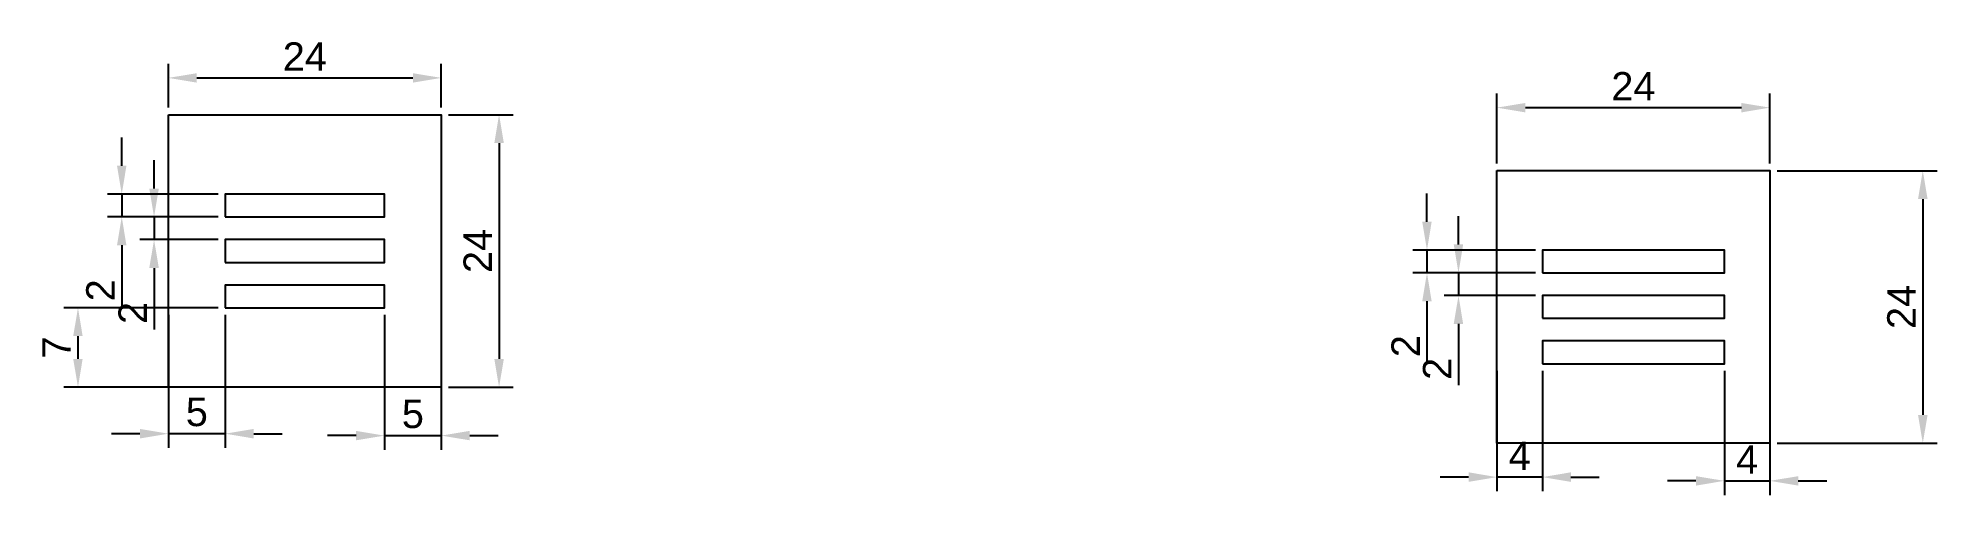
# Model space of a CAD drawing. Header units: millimetres. Extents: x 1611 to 3270, y 2204 to 4452.
# Drawn here: x 1611.4 to 1778.4, y 2204.3 to 2244.6 of the extents above; entities outside this region: 1.
import ezdxf

# ---------------------------------------------------------------- set-up
doc = ezdxf.new("R2010")
doc.units = ezdxf.units.MM
doc.styles.get("Standard").update_dxf_attribs({"font": 'arial.ttf'})
doc.dimstyles.new('ISO-25', dxfattribs={"dimtxt": 2.5, "dimasz": 2.5, "dimexe": 1.25, "dimexo": 0.625, "dimtad": 1, "dimtxsty": 'Standard', "dimcen": 2.5, "dimadec": 0, "dimazin": 0, "dimtfac": 1, "dimtmove": 0, "dimatfit": 3, "dimfxl": 1, "dimarcsym": 0})

# ---------------------------------------------------------------- blocks, each defined once
blk = doc.blocks.new('*D3')
at = {"color": 0, "lineweight": -2, "transparency": 16777216}
for p, q in [((1733.51, 2228.39), (1733.51, 2230.89)), ((1743.04, 2225.89), (1732.26, 2225.89)), ((1733.51, 2225.89), (1733.51, 2223.89)), ((1743.04, 2223.89), (1732.26, 2223.89)), ((1733.51, 2221.39), (1733.51, 2215.99))]:
    blk.add_line(p, q, dxfattribs=at)
at = {"color": 0, "transparency": 16777216}
for points in [[(1733.09, 2228.39), (1733.92, 2228.39), (1733.51, 2225.89)], [(1733.09, 2221.39), (1733.92, 2221.39), (1733.51, 2223.89)]]:
    blk.add_solid(points, dxfattribs=at)
at = {"layer": 'Defpoints', "color": 0, "transparency": 16777216}
for p in [(1743.66, 2225.89), (1733.51, 2223.89), (1743.66, 2223.89)]:
    blk.add_point(p, dxfattribs=at)
at = {"color": 0, "transparency": 16777216, "insert": (1731.63, 2217.44), "char_height": 2.5, "attachment_point": 5, "rotation": 90}
blk.add_mtext('2', dxfattribs=at)
blk = doc.blocks.new('*D5')
at = {"color": 0, "lineweight": -2, "transparency": 16777216}
for p, q in [((1739.66, 2215.27), (1739.66, 2204.66)), ((1743.66, 2215.27), (1743.66, 2204.66)), ((1737.16, 2205.91), (1734.66, 2205.91)), ((1743.66, 2205.91), (1739.66, 2205.91)), ((1746.16, 2205.91), (1748.66, 2205.91))]:
    blk.add_line(p, q, dxfattribs=at)
at = {"color": 0, "transparency": 16777216}
for points in [[(1737.16, 2206.33), (1737.16, 2205.49), (1739.66, 2205.91)], [(1746.16, 2206.33), (1746.16, 2205.49), (1743.66, 2205.91)]]:
    blk.add_solid(points, dxfattribs=at)
at = {"layer": 'Defpoints', "color": 0, "transparency": 16777216}
for p in [(1739.66, 2215.89), (1743.66, 2215.89), (1739.66, 2205.91)]:
    blk.add_point(p, dxfattribs=at)
at = {"color": 0, "transparency": 16777216, "insert": (1741.66, 2207.79), "char_height": 2.5, "attachment_point": 5}
blk.add_mtext('4', dxfattribs=at)
blk = doc.blocks.new('*D6')
at = {"color": 0, "lineweight": -2, "transparency": 16777216}
for p, q in [((1759.66, 2215.27), (1759.66, 2204.33)), ((1763.66, 2215.27), (1763.66, 2204.33)), ((1757.16, 2205.58), (1754.66, 2205.58)), ((1759.66, 2205.58), (1763.66, 2205.58)), ((1766.16, 2205.58), (1768.66, 2205.58))]:
    blk.add_line(p, q, dxfattribs=at)
at = {"color": 0, "transparency": 16777216}
for points in [[(1757.16, 2205.99), (1757.16, 2205.16), (1759.66, 2205.58)], [(1766.16, 2205.99), (1766.16, 2205.16), (1763.66, 2205.58)]]:
    blk.add_solid(points, dxfattribs=at)
at = {"layer": 'Defpoints', "color": 0, "transparency": 16777216}
for p in [(1759.66, 2215.89), (1763.66, 2215.89), (1763.66, 2205.58)]:
    blk.add_point(p, dxfattribs=at)
at = {"color": 0, "transparency": 16777216, "insert": (1761.66, 2207.45), "char_height": 2.5, "attachment_point": 5}
blk.add_mtext('4', dxfattribs=at)
blk = doc.blocks.new('*D7')
at = {"color": 0, "lineweight": -2, "transparency": 16777216}
for p, q in [((1739.66, 2233.52), (1739.66, 2239.69)), ((1763.66, 2233.52), (1763.66, 2239.69)), ((1742.16, 2238.44), (1761.16, 2238.44))]:
    blk.add_line(p, q, dxfattribs=at)
at = {"color": 0, "transparency": 16777216}
for points in [[(1742.16, 2238.85), (1742.16, 2238.02), (1739.66, 2238.44)], [(1761.16, 2238.85), (1761.16, 2238.02), (1763.66, 2238.44)]]:
    blk.add_solid(points, dxfattribs=at)
at = {"layer": 'Defpoints', "color": 0, "transparency": 16777216}
for p in [(1763.66, 2238.44), (1739.66, 2232.89), (1763.66, 2232.89)]:
    blk.add_point(p, dxfattribs=at)
at = {"color": 0, "transparency": 16777216, "insert": (1751.66, 2240.32), "char_height": 2.5, "attachment_point": 5}
blk.add_mtext('24', dxfattribs=at)
blk = doc.blocks.new('*D8')
at = {"color": 0, "lineweight": -2, "transparency": 16777216}
for p, q in [((1736.28, 2226.39), (1736.28, 2228.89)), ((1743.04, 2223.89), (1735.03, 2223.89)), ((1736.28, 2223.89), (1736.28, 2221.89)), ((1743.04, 2221.89), (1735.03, 2221.89)), ((1736.28, 2219.39), (1736.28, 2213.99))]:
    blk.add_line(p, q, dxfattribs=at)
at = {"color": 0, "transparency": 16777216}
for points in [[(1735.86, 2226.39), (1736.69, 2226.39), (1736.28, 2223.89)], [(1735.86, 2219.39), (1736.69, 2219.39), (1736.28, 2221.89)]]:
    blk.add_solid(points, dxfattribs=at)
at = {"layer": 'Defpoints', "color": 0, "transparency": 16777216}
for p in [(1743.66, 2223.89), (1736.28, 2221.89), (1743.66, 2221.89)]:
    blk.add_point(p, dxfattribs=at)
at = {"color": 0, "transparency": 16777216, "insert": (1734.4, 2215.44), "char_height": 2.5, "attachment_point": 5, "rotation": 90}
blk.add_mtext('2', dxfattribs=at)
blk = doc.blocks.new('*D9')
at = {"color": 0, "lineweight": -2, "transparency": 16777216}
for p, q in [((1764.29, 2232.89), (1778.36, 2232.89)), ((1777.11, 2230.39), (1777.11, 2211.39)), ((1764.29, 2208.89), (1778.36, 2208.89))]:
    blk.add_line(p, q, dxfattribs=at)
at = {"color": 0, "transparency": 16777216}
for points in [[(1776.69, 2230.39), (1777.53, 2230.39), (1777.11, 2232.89)], [(1776.69, 2211.39), (1777.53, 2211.39), (1777.11, 2208.89)]]:
    blk.add_solid(points, dxfattribs=at)
at = {"layer": 'Defpoints', "color": 0, "transparency": 16777216}
for p in [(1763.66, 2232.89), (1763.66, 2208.89), (1777.11, 2208.89)]:
    blk.add_point(p, dxfattribs=at)
at = {"color": 0, "transparency": 16777216, "insert": (1775.23, 2220.89), "char_height": 2.5, "attachment_point": 5, "rotation": 90}
blk.add_mtext('24', dxfattribs=at)
blk = doc.blocks.new('*D10')
at = {"color": 0, "lineweight": -2, "transparency": 16777216}
for p, q in [((1618.73, 2233.32), (1618.73, 2235.82)), ((1627.2, 2230.82), (1617.48, 2230.82)), ((1618.73, 2230.82), (1618.73, 2228.82)), ((1627.2, 2228.82), (1617.48, 2228.82)), ((1618.73, 2226.32), (1618.73, 2220.91))]:
    blk.add_line(p, q, dxfattribs=at)
at = {"color": 0, "transparency": 16777216}
for points in [[(1618.31, 2233.32), (1619.14, 2233.32), (1618.73, 2230.82)], [(1618.31, 2226.32), (1619.14, 2226.32), (1618.73, 2228.82)]]:
    blk.add_solid(points, dxfattribs=at)
at = {"layer": 'Defpoints', "color": 0, "transparency": 16777216}
for p in [(1627.83, 2230.82), (1618.73, 2228.82), (1627.83, 2228.82)]:
    blk.add_point(p, dxfattribs=at)
at = {"color": 0, "transparency": 16777216, "insert": (1616.85, 2222.36), "char_height": 2.5, "attachment_point": 5, "rotation": 90}
blk.add_mtext('2', dxfattribs=at)
blk = doc.blocks.new('*D11')
at = {"color": 0, "lineweight": -2, "transparency": 16777216}
for p, q in [((1621.57, 2231.32), (1621.57, 2233.82)), ((1627.2, 2228.82), (1620.32, 2228.82)), ((1621.57, 2228.82), (1621.57, 2226.82)), ((1627.2, 2226.82), (1620.32, 2226.82)), ((1621.57, 2224.32), (1621.57, 2218.91))]:
    blk.add_line(p, q, dxfattribs=at)
at = {"color": 0, "transparency": 16777216}
for points in [[(1621.15, 2231.32), (1621.99, 2231.32), (1621.57, 2228.82)], [(1621.15, 2224.32), (1621.99, 2224.32), (1621.57, 2226.82)]]:
    blk.add_solid(points, dxfattribs=at)
at = {"layer": 'Defpoints', "color": 0, "transparency": 16777216}
for p in [(1627.83, 2228.82), (1621.57, 2226.82), (1627.83, 2226.82)]:
    blk.add_point(p, dxfattribs=at)
at = {"color": 0, "transparency": 16777216, "insert": (1619.69, 2220.36), "char_height": 2.5, "attachment_point": 5, "rotation": 90}
blk.add_mtext('2', dxfattribs=at)
blk = doc.blocks.new('*D12')
at = {"color": 0, "lineweight": -2, "transparency": 16777216}
for p, q in [((1622.83, 2238.44), (1622.83, 2242.31)), ((1646.83, 2238.44), (1646.83, 2242.31)), ((1625.33, 2241.06), (1644.33, 2241.06))]:
    blk.add_line(p, q, dxfattribs=at)
at = {"color": 0, "transparency": 16777216}
for points in [[(1625.33, 2241.47), (1625.33, 2240.64), (1622.83, 2241.06)], [(1644.33, 2241.47), (1644.33, 2240.64), (1646.83, 2241.06)]]:
    blk.add_solid(points, dxfattribs=at)
at = {"layer": 'Defpoints', "color": 0, "transparency": 16777216}
for p in [(1646.83, 2241.06), (1622.83, 2237.82), (1646.83, 2237.82)]:
    blk.add_point(p, dxfattribs=at)
at = {"color": 0, "transparency": 16777216, "insert": (1634.83, 2242.94), "char_height": 2.5, "attachment_point": 5}
blk.add_mtext('24', dxfattribs=at)
blk = doc.blocks.new('*D13')
at = {"color": 0, "lineweight": -2, "transparency": 16777216}
for p, q in [((1647.45, 2237.82), (1653.16, 2237.82)), ((1651.91, 2235.32), (1651.91, 2216.32)), ((1647.45, 2213.82), (1653.16, 2213.82))]:
    blk.add_line(p, q, dxfattribs=at)
at = {"color": 0, "transparency": 16777216}
for points in [[(1651.49, 2235.32), (1652.33, 2235.32), (1651.91, 2237.82)], [(1651.49, 2216.32), (1652.33, 2216.32), (1651.91, 2213.82)]]:
    blk.add_solid(points, dxfattribs=at)
at = {"layer": 'Defpoints', "color": 0, "transparency": 16777216}
for p in [(1646.83, 2237.82), (1646.83, 2213.82), (1651.91, 2213.82)]:
    blk.add_point(p, dxfattribs=at)
at = {"color": 0, "transparency": 16777216, "insert": (1650.03, 2225.82), "char_height": 2.5, "attachment_point": 5, "rotation": 90}
blk.add_mtext('24', dxfattribs=at)
blk = doc.blocks.new('*D14')
at = {"color": 0, "lineweight": -2, "transparency": 16777216}
for p, q in [((1622.83, 2220.19), (1622.83, 2208.48)), ((1627.83, 2220.19), (1627.83, 2208.48)), ((1620.33, 2209.73), (1617.83, 2209.73)), ((1627.83, 2209.73), (1622.83, 2209.73)), ((1630.33, 2209.73), (1632.83, 2209.73))]:
    blk.add_line(p, q, dxfattribs=at)
at = {"color": 0, "transparency": 16777216}
for points in [[(1620.33, 2210.15), (1620.33, 2209.31), (1622.83, 2209.73)], [(1630.33, 2210.15), (1630.33, 2209.31), (1627.83, 2209.73)]]:
    blk.add_solid(points, dxfattribs=at)
at = {"layer": 'Defpoints', "color": 0, "transparency": 16777216}
for p in [(1622.83, 2220.82), (1627.83, 2220.82), (1622.83, 2209.73)]:
    blk.add_point(p, dxfattribs=at)
at = {"color": 0, "transparency": 16777216, "insert": (1625.33, 2211.63), "char_height": 2.5, "attachment_point": 5}
blk.add_mtext('5', dxfattribs=at)
blk = doc.blocks.new('*D15')
at = {"color": 0, "lineweight": -2, "transparency": 16777216}
for p, q in [((1641.83, 2220.19), (1641.83, 2208.31)), ((1646.83, 2220.19), (1646.83, 2208.31)), ((1639.33, 2209.56), (1636.83, 2209.56)), ((1641.83, 2209.56), (1646.83, 2209.56)), ((1649.33, 2209.56), (1651.83, 2209.56))]:
    blk.add_line(p, q, dxfattribs=at)
at = {"color": 0, "transparency": 16777216}
for points in [[(1639.33, 2209.98), (1639.33, 2209.15), (1641.83, 2209.56)], [(1649.33, 2209.98), (1649.33, 2209.15), (1646.83, 2209.56)]]:
    blk.add_solid(points, dxfattribs=at)
at = {"layer": 'Defpoints', "color": 0, "transparency": 16777216}
for p in [(1641.83, 2220.82), (1646.83, 2220.82), (1646.83, 2209.56)]:
    blk.add_point(p, dxfattribs=at)
at = {"color": 0, "transparency": 16777216, "insert": (1644.33, 2211.46), "char_height": 2.5, "attachment_point": 5}
blk.add_mtext('5', dxfattribs=at)
blk = doc.blocks.new('*D16')
at = {"color": 0, "lineweight": -2, "transparency": 16777216}
for p, q in [((1627.2, 2220.82), (1613.63, 2220.82)), ((1614.88, 2218.32), (1614.88, 2216.32)), ((1627.2, 2213.82), (1613.63, 2213.82))]:
    blk.add_line(p, q, dxfattribs=at)
at = {"color": 0, "transparency": 16777216}
for points in [[(1614.46, 2218.32), (1615.29, 2218.32), (1614.88, 2220.82)], [(1614.46, 2216.32), (1615.29, 2216.32), (1614.88, 2213.82)]]:
    blk.add_solid(points, dxfattribs=at)
at = {"layer": 'Defpoints', "color": 0, "transparency": 16777216}
for p in [(1627.83, 2220.82), (1614.88, 2213.82), (1627.83, 2213.82)]:
    blk.add_point(p, dxfattribs=at)
at = {"color": 0, "transparency": 16777216, "insert": (1613, 2217.32), "char_height": 2.5, "attachment_point": 5, "rotation": 90}
blk.add_mtext('7', dxfattribs=at)

msp = doc.modelspace()

# ---------------------------------------------------------------- linework, layer by layer
at = {"color": 1}
for points in [[(3255.65, 4449.632), (3269.65, 4449.632), (3269.65, 4451.632), (3255.65, 4451.632)], [(1622.825, 2237.816), (1646.825, 2237.816), (1646.825, 2213.816), (1622.825, 2213.816)], [(1739.661, 2232.894), (1763.661, 2232.894), (1763.661, 2208.894), (1739.661, 2208.894)], [(1627.825, 2228.816), (1641.825, 2228.816), (1641.825, 2230.816), (1627.825, 2230.816)], [(1627.825, 2224.816), (1641.825, 2224.816), (1641.825, 2226.816), (1627.825, 2226.816)], [(1743.661, 2223.894), (1759.661, 2223.894), (1759.661, 2225.894), (1743.661, 2225.894)], [(1627.825, 2220.816), (1641.825, 2220.816), (1641.825, 2222.816), (1627.825, 2222.816)], [(1743.661, 2219.894), (1759.661, 2219.894), (1759.661, 2221.894), (1743.661, 2221.894)], [(1743.661, 2215.894), (1759.661, 2215.894), (1759.661, 2217.894), (1743.661, 2217.894)]]:
    msp.add_lwpolyline(points, close=True, dxfattribs=at)

# ---------------------------------------------------------------- dimensions: what is measured, and where the dimension line sits
for base, p1, p2, picture, middle in [((1646.825, 2241.056), (1622.825, 2237.816), (1646.825, 2237.816), '*D12', (1634.825, 2242.936)), ((1763.661, 2238.436), (1739.661, 2232.894), (1763.661, 2232.894), '*D7', (1751.661, 2240.316)), ((1622.825, 2209.73), (1627.825, 2220.816), (1622.825, 2220.816), '*D14', (1625.325, 2211.626)), ((1646.825, 2209.562), (1641.825, 2220.816), (1646.825, 2220.816), '*D15', (1644.325, 2211.459)), ((1739.661, 2205.912), (1743.661, 2215.894), (1739.661, 2215.894), '*D5', (1741.661, 2207.787)), ((1763.661, 2205.578), (1759.661, 2215.894), (1763.661, 2215.894), '*D6', (1761.661, 2207.453))]:
    dim = msp.add_linear_dim(base=base, p1=p1, p2=p2, dimstyle='ISO-25')
    dim.commit()
    dim.dimension.update_dxf_attribs({"geometry": picture, "text_midpoint": middle})
for base, p1, p2, picture, middle in [((1651.909, 2213.816), (1646.825, 2237.816), (1646.825, 2213.816), '*D13', (1650.029, 2225.816)), ((1618.726, 2228.816), (1627.825, 2230.816), (1627.825, 2228.816), '*D10', (1616.845, 2222.363)), ((1621.57, 2226.816), (1627.825, 2228.816), (1627.825, 2226.816), '*D11', (1619.69, 2220.363)), ((1777.111, 2208.894), (1763.661, 2232.894), (1763.661, 2208.894), '*D9', (1775.23, 2220.894)), ((1733.507, 2223.894), (1743.661, 2225.894), (1743.661, 2223.894), '*D3', (1731.627, 2217.441)), ((1736.278, 2221.894), (1743.661, 2223.894), (1743.661, 2221.894), '*D8', (1734.398, 2215.441)), ((1614.877, 2213.816), (1627.825, 2220.816), (1627.825, 2213.816), '*D16', (1613.002, 2217.316))]:
    dim = msp.add_linear_dim(base=base, p1=p1, p2=p2, angle=90, dimstyle='ISO-25')
    dim.commit()
    dim.dimension.update_dxf_attribs({"geometry": picture, "text_midpoint": middle})

doc.saveas('drawing.dxf')
